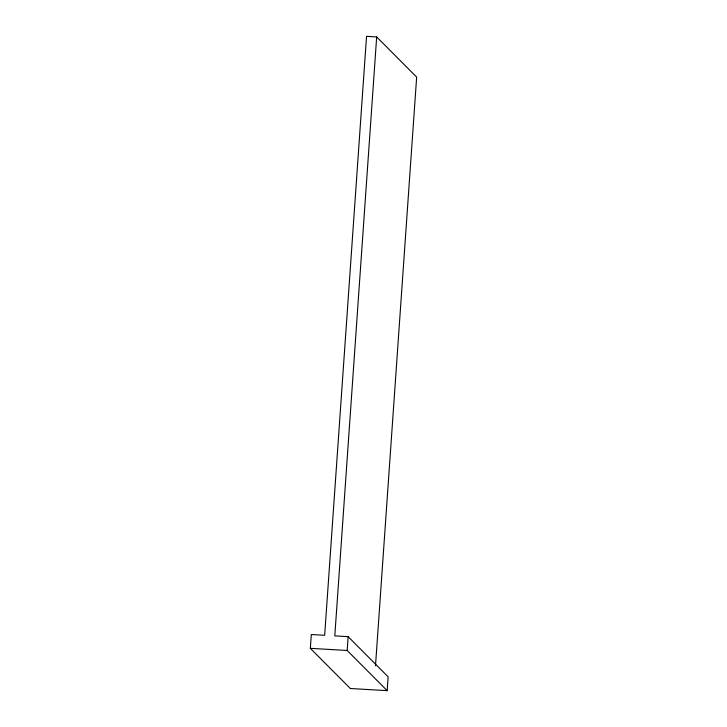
<?xml version="1.0" encoding="UTF-8"?>
<svg xmlns="http://www.w3.org/2000/svg" width="727" height="727" viewBox="0 0 727 727"><rect width="100%" height="100%" fill="white"/><g stroke="black" fill="none" stroke-linecap="round" stroke-linejoin="round"><path stroke-width="1.09" d="M376.677 36.941L334.793 635.88L348.142 636.661L388.127 676.828L387.155 690.65L350.323 688.505L310.347 648.339L311.31 634.517L324.66 635.289L366.544 36.35L376.677 36.941L416.653 77.107L375.486 665.859M387.155 690.65L347.179 650.483L348.142 636.661M310.347 648.339L347.179 650.483"/></g></svg>
